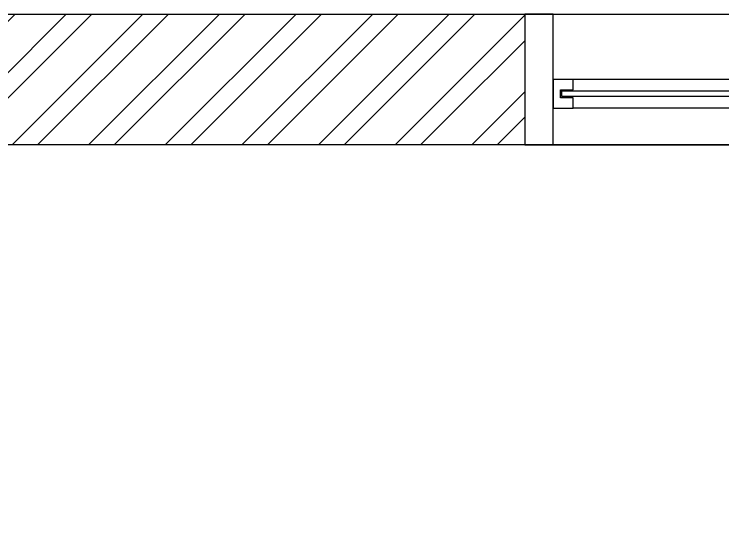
# Model space of a CAD drawing. Header units: millimetres. Extents: x -620 to 116137, y -21481 to 17722.
# Drawn here: x 5932 to 7178, y 11443 to 12355 of the extents above; entities that cross this region are included whole.
import ezdxf

# ---------------------------------------------------------------- set-up
doc = ezdxf.new("R2010")
doc.units = ezdxf.units.MM
doc.header["$LTSCALE"] = 150
for name, color, linetype in [('ad-Elevation 10', 8, 'Continuous'), ('ad-Wall', 240, 'Continuous'), ('ad-Wall hatch', 8, 'Continuous')]:
    doc.layers.add(name, color=color, linetype=linetype)
doc.layers.add('ad-Glass Sectionline', color=140, linetype='Continuous', true_color=0x00bfff)

# ---------------------------------------------------------------- blocks, each defined once
blk = doc.blocks.new('$ZCDB_AUDIT_GENERATED_C77D')
blk.add_wipeout([(0, 230), (2400, 230), (2400, 0), (0, 0)]).dxf.layer = 'ad-Elevation 10'
at = {"layer": 'ad-Elevation 10'}
for points in [[(2400, 230), (0, 230)], [(2400, 0), (0, 0)]]:
    blk.add_lwpolyline(points, dxfattribs=at)
for points in [[(50, 0), (50, 230), (0, 230), (0, 0)], [(2350, 0), (2400, 0), (2400, 230), (2350, 230)], [(1217.5, 133), (1217.5, 115), (1182.5, 115), (1182.5, 165), (1217.5, 165), (1217.5, 147), (1195.5, 147), (1195.5, 133)], [(2315, 133), (2315, 115), (2350, 115), (2350, 165), (2315, 165), (2315, 147), (2337, 147), (2337, 133)], [(85, 83), (85, 65), (50, 65), (50, 115), (85, 115), (85, 97), (63, 97), (63, 83)], [(1182.5, 83), (1182.5, 65), (1217.5, 65), (1217.5, 115), (1182.5, 115), (1182.5, 97), (1204.5, 97), (1204.5, 83)]]:
    blk.add_lwpolyline(points, close=True, dxfattribs=at)
at = {"layer": 'ad-Glass Sectionline'}
for points in [[(1217.5, 165), (2315, 165)], [(1182.5, 115), (85, 115)], [(1217.5, 115), (2315, 115)], [(1182.5, 65), (85, 65)]]:
    blk.add_lwpolyline(points, dxfattribs=at)
for points in [[(1200, 145), (2335, 145), (2335, 135), (1200, 135)], [(1200, 95), (65, 95), (65, 85), (1200, 85)]]:
    blk.add_lwpolyline(points, close=True, dxfattribs=at)
blk = doc.blocks.new('*U105')
blk.add_blockref('$ZCDB_AUDIT_GENERATED_C77D', (0, 0))
blk = doc.blocks.new('zw$6EBD')
at = {"layer": 'ad-Wall hatch', "transparency": 33554610}
h = blk.add_hatch(dxfattribs=at)
h.set_pattern_fill('ANSI32', color=256, scale=10, angle=1e-14)
h.paths.add_polyline_path([(230, 4280), (230, 230), (6475, 230), (6475, 4280), (3605, 4280), (3605, 4510), (6705, 4510), (6705, 230), (7405, 230), (7405, 0), (0, 0), (0, 4510), (1910, 4510), (1910, 7945), (0, 7945), (0, 12355), (10375, 12355), (10375, 9605), (10145, 9605), (10145, 12125), (5915, 12125), (5915, 7945), (3605, 7945), (3605, 8175), (5685, 8175), (5685, 12125), (230, 12125), (230, 8175), (2705, 8175), (2705, 7945), (2140, 7945), (2140, 4510), (2705, 4510), (2705, 4280)])
at = {"rotation": 180}
blk.add_blockref('*U105', (9230, 12355), dxfattribs=at)
at = {"layer": 'ad-Wall'}
blk.add_lwpolyline([(0, 0), (0, 4510), (1910, 4510), (1910, 7945), (0, 7945), (0, 12355), (10375, 12355), (10375, 9605), (10145, 9605), (10145, 12125), (5915, 12125), (5915, 7945), (3605, 7945), (3605, 8175), (5685, 8175), (5685, 12125), (230, 12125), (230, 8175), (2705, 8175), (2705, 7945), (2140, 7945), (2140, 4510), (2705, 4510), (2705, 4280)], dxfattribs=at)
blk = doc.blocks.new('1215_East Villa')
blk.add_blockref('zw$6EBD', (0, 0))

msp = doc.modelspace()

# ---------------------------------------------------------------- block references
msp.add_blockref('1215_East Villa', (0, 0))

doc.saveas('drawing.dxf')
